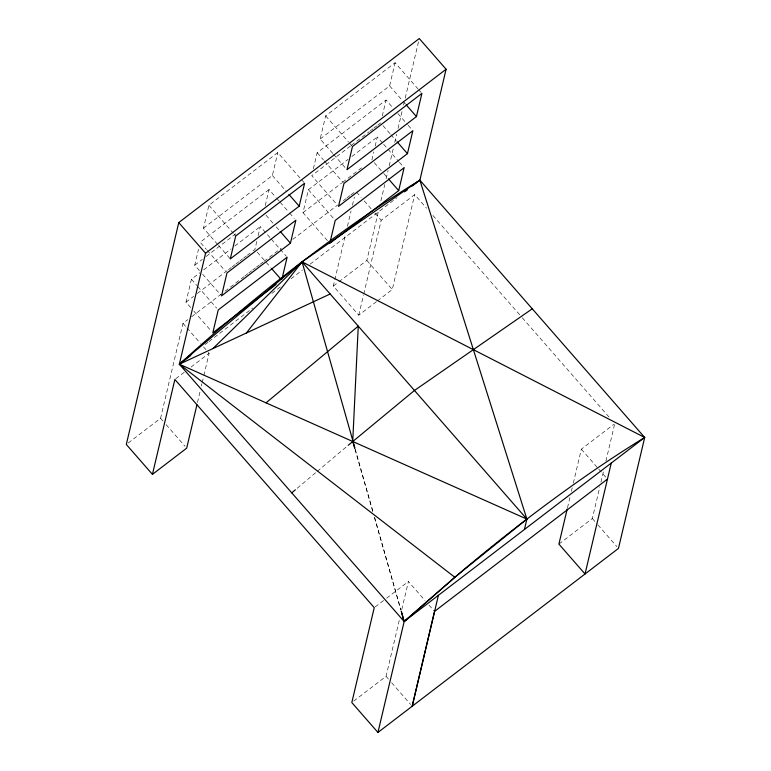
<?xml version="1.0" encoding="UTF-8"?>
<svg xmlns="http://www.w3.org/2000/svg" width="771" height="771" viewBox="0 0 771 771"><rect width="100%" height="100%" fill="white"/><g stroke="black" fill="none" stroke-linecap="round" stroke-linejoin="round"><path stroke-width="0.58" stroke-dasharray="3.85 2.89" d="M190.726 307.581L185.994 302.165L191.42 279.237L199.911 272.741M199.467 270.602L194.735 265.185L198.532 249.139M217.673 244.455L203.477 228.206L208.902 205.279L277.791 152.562L303.822 182.351M128.217 443.007L160.561 418.267L182.987 323.357L187.767 319.705M197.482 402.472L200.258 390.752M201.366 386.069L201.915 383.717M202.195 382.551L203.573 376.691M203.852 375.516L209.114 353.263L206.744 350.545M256.791 241.429L254.893 249.457L251.115 252.339M258.14 235.695L260.309 226.529L270.563 238.258M265.263 205.597L269.05 189.55L276.153 197.665M203.477 228.206L272.375 175.489L277.791 152.562M332.793 153.468L320.177 139.021L325.651 115.843L395.099 62.711L417.969 88.887M327.444 240.629L302.993 212.642L308.419 189.714L348.049 159.385M313.363 168.791L317.16 152.735L386.049 100.028L393.152 108.142M376.441 301.654L358.756 315.185L333.323 286.07L345.504 234.519M347.442 226.317L351.046 211.09M352.434 205.231L354.371 197.029M371.892 159.934L373.79 151.906M375.14 146.172L377.308 137.007L382.83 143.319M382.262 116.074L386.049 100.028M320.177 139.021L389.615 85.889L395.099 62.711M338.903 281.8L366.832 260.434L378.426 211.379M380.913 200.874L384.777 184.52M386.155 178.689L388.092 170.507M389.191 165.842L393.615 147.155M394.713 142.481L396.651 134.308M398.029 128.468L402.163 110.957M403.551 105.116L404.1 102.774M405.209 98.11L419.279 38.55M358.756 315.185L363.469 295.264M363.739 294.098L381.192 220.284L414.702 194.639L426.565 208.209M377.376 300.941L392.275 289.539L414.702 194.639M353.716 701.09L386.059 676.35L399.58 618.978M401.787 609.61L408.408 581.507L425.033 600.532M567.495 507.771L569.991 497.228M571.369 491.368L572.207 487.85M573.306 483.166L581.344 449.185L613.812 424.339M558.908 544.095L592.34 518.517L599.819 486.877M600.927 482.193L603.693 470.474M605.91 461.106L614.766 423.607M297.22 488.255L316.322 472.151M317.238 471.389L347.258 446.072M269.05 189.55L200.161 242.258L206.464 249.486M194.735 265.185L202.291 259.413M206.059 256.521L237.208 232.697M350.429 146.056L311.735 175.663L336.975 204.546M351.374 145.334L369.309 131.619M370.253 130.897L373.077 128.728M374.022 128.005L376.855 125.837M377.8 125.114L380.633 122.955M203.689 269.85L231.059 248.908M234.827 246.026L260.309 226.529M351.827 156.503L377.308 137.007M185.994 302.165L193.55 296.392M197.318 293.5L227.522 270.399M228.467 269.677L231.3 267.508M232.244 266.785L235.068 264.617M236.013 263.894L238.846 261.726M239.791 261.012L242.624 258.844M243.569 258.121L246.402 255.953M247.337 255.23L250.17 253.061M302.993 212.642L341.688 183.035M342.632 182.313L361.512 167.876M191.584 316.785L221.171 294.146M224.987 291.226L240.263 279.536M241.217 278.803L244.079 276.616M245.033 275.883L247.896 273.695M248.85 272.963L251.712 270.775M252.666 270.043L255.529 267.855M256.483 267.123L259.355 264.935M260.309 264.202L263.171 262.015M264.125 261.282L281.299 248.137M292.758 239.367L337.621 205.047M343.346 200.662L346.208 198.475M347.162 197.742L350.024 195.545M350.978 194.822L355.759 191.169M205.125 344.492L207.987 342.305M208.941 341.572L252.84 307.976M271.932 293.375L280.519 286.802M291.024 278.765L302.473 270.004M310.106 264.164L396.969 197.704M175.827 378.734L184.385 372.181M191.044 367.083L209.114 353.263M333.323 286.07L337.977 282.514M375.198 606.922L385.635 598.932M386.589 598.209L408.408 581.507M418.759 89.783L421.12 92.491M389.615 85.889L402.24 100.326M403.021 101.232L405.392 103.94M397.884 113.559L407.348 124.391M408.129 125.297L412.08 129.807M382.994 125.663L390.097 133.778M390.887 134.684L396.4 141.006M383.621 144.225L398.607 161.37M399.388 162.276L404.12 167.692M432.897 215.456L521.456 316.814M522.246 317.719L609.235 417.275M374.253 162.642L382.927 172.569M383.717 173.465L387.659 177.985M325.651 115.843L348.521 142.018M349.311 142.924L351.682 145.632M333.583 154.364L346.198 168.81M581.344 449.185L597.968 468.219M598.759 469.125L605.881 477.278M356.53 192.046L361.146 197.347M364.23 200.874L371.169 208.816M375.024 213.22L381.192 220.284M317.16 152.735L323.463 159.963M324.254 160.86L343.182 182.525M308.419 189.714L334.441 219.504M366.832 260.434L392.275 289.539M592.34 518.517L597.091 523.952M597.882 524.858L616.877 546.6M272.375 175.489L286.571 191.738M276.943 198.571L279.304 201.279M280.095 202.185L288.768 212.112M289.559 213.008L294.291 218.424M265.995 215.186L273.098 223.301M276.249 226.915L279.401 230.529M271.353 239.164L286.34 256.309M257.254 252.165L270.66 267.508M208.902 205.279L233.343 233.256M234.133 234.162L235.714 235.965M218.463 245.361L230.298 258.892M207.254 250.382L225.392 271.141M202.628 274.216L220.766 294.975M191.42 279.237L196.933 285.559M197.723 286.465L216.651 308.121M193.887 311.195L211.235 331.048M182.987 323.357L186.158 326.981M186.948 327.887L200.412 343.288M203.573 346.911L205.953 349.629M428.994 605.062L434.536 611.413M160.561 418.267L162.932 420.985M166.102 424.609L185.098 446.351M386.059 676.35L388.439 679.068M391.601 682.692L410.606 704.434M355.026 449.551L373.164 513.023M374.484 517.64L400.872 609.967L374.571 517.254M355.171 448.915L373.251 512.628"/><path stroke-width="1.16" d="M524.425 529.494L526.882 519.095L419.867 180.173L446.101 69.236L419.279 38.55L178.766 222.588L126.309 444.462L152.436 474.367L186.678 448.163L196.933 404.814M152.436 474.367L174.872 379.457L374.253 607.644L351.817 702.554L377.944 732.45L618.458 548.412L644.691 437.475L419.867 180.173L302.059 261.841L179.354 364.211L404.168 621.513L377.944 732.45M446.101 69.236L205.578 253.274L179.354 364.211L454.794 577.228L526.882 519.095L302.059 261.841L212.863 348.608M281.974 278.996L287.12 257.215L218.232 309.932L212.806 332.86L276.037 284.47M290.445 243.164L295.862 220.236L226.973 272.944L221.547 295.871L290.445 243.164L280.191 231.425M299.187 206.185L304.603 183.257L235.714 235.965L230.298 258.892L299.187 206.185L288.932 194.446M398.703 190.62L404.12 167.692L335.231 220.41L329.805 243.337L398.703 190.62L388.449 178.882M407.445 153.641L412.861 130.713L343.972 183.431L338.546 206.358L407.445 153.641L397.19 141.903M416.436 116.575L421.91 93.397L352.463 146.529L346.989 169.707L416.436 116.575L406.182 104.837M438.41 595.308L412.186 706.246L434.536 611.413L607.471 479.09M567.215 508.947L558.908 544.095L585.035 573.99L611.258 463.053M246.373 333.005L302.059 261.841L644.691 437.475L404.168 621.513L401.199 611.124M401.537 612.241L404.168 621.513L465.048 568.555A428.869 92.501 -41.1 0 1 644.691 437.475M404.168 621.513L454.794 577.228M291.756 492.862L295.399 489.797M348.174 445.31L414.47 390.463L532.279 308.824M266.034 402.838L358.264 326.152L352.723 441.475L354.699 448.394M190.803 355.45L179.354 364.211L526.882 519.095M404.602 191.863L407.464 189.666M412.234 186.023L419.867 180.173A430.71 92.896 -41.1 0 0 179.354 364.211L330.161 293.992M271.45 268.404L280.914 279.237M178.766 222.588L205.578 253.274M302.059 261.841L354.843 447.758"/></g></svg>
